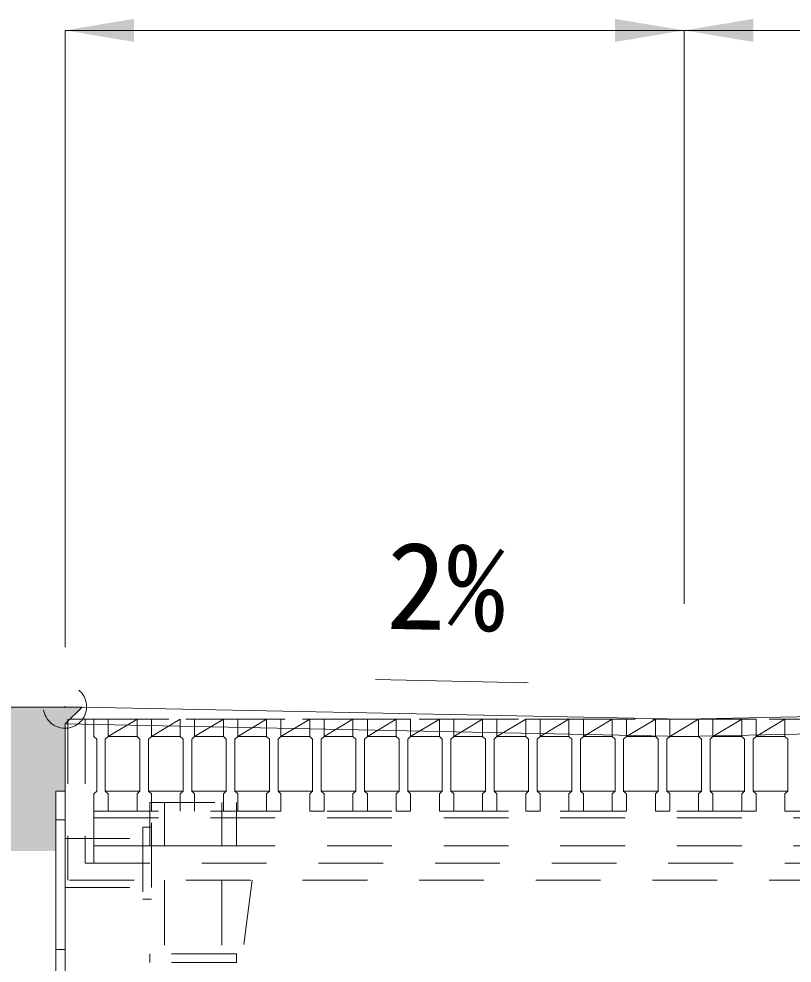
# Model space of a CAD drawing. Units: millimetres, scale not verified. Extents: x 63886 to 97934, y 3628 to 26930.
# Drawn here: x 92618.2 to 92886.7, y 21264.9 to 21592.8 of the extents above; entities that cross this region are included whole.
import ezdxf
from ezdxf.enums import TextEntityAlignment as Align

# ---------------------------------------------------------------- set-up
doc = ezdxf.new("R2010")
doc.units = ezdxf.units.MM
doc.header["$LTSCALE"] = 30
doc.header["$PDMODE"] = 32
doc.header["$PDSIZE"] = 15
doc.linetypes.add('USER1', pattern=[1.35, 0.75, -0.6])
doc.linetypes.add('USER3', pattern=[1.35, 0.75, -0.6])
for name, color, linetype, lineweight in [('0_2', 7, 'Continuous', 13), ('インサート', 3, 'USER1', 5), ('グレーチング', 7, 'Continuous', 5), ('作業エリア', 11, 'USER3', 13), ('受枠', 3, 'USER1', 5), ('寸法線', 7, 'Continuous', 9), ('引出線', 4, 'Continuous', 9), ('本体', 2, 'Continuous', 5), ('舗装・基礎', 3, 'Continuous', 13)]:
    doc.layers.add(name, color=color, linetype=linetype, lineweight=lineweight)
doc.layers.add('ハッチング_舗装', color=7, linetype='Continuous')
doc.styles.add('ＭＳ ゴシック', font='')
doc.styles.get('ＭＳ ゴシック').set_extended_font_data('MS Gothic')

# ---------------------------------------------------------------- blocks, each defined once
blk = doc.blocks.new('filled_arrow')
at = {"color": 0, "linetype": 'Continuous', "lineweight": -2}
blk.add_solid([(7.5, 1.25), (0, 0), (7.5, -1.25)], dxfattribs=at)

msp = doc.modelspace()

# ---------------------------------------------------------------- hatches: boundary and pattern name
at = {"layer": 'ハッチング_舗装'}
msp.add_hatch(color=256, dxfattribs=at).paths.add_polyline_path([(92631.02, 21303.82), (92631.02, 21324.64), (92634.22, 21324.64), (92634.22, 21347.94), (92640.22, 21353.82), (92634.22, 21353.82), (92298.22, 21353.82), (92298.22, 21303.82)])

# ---------------------------------------------------------------- linework, layer by layer
at = {"layer": '0_2', "linetype": 'USER1', "lineweight": 9}
msp.add_line((92634.22, 21314.64), (92631.02, 21314.64), dxfattribs=at)
at = {"layer": '0_2', "linetype": 'USER1', "lineweight": 5}
msp.add_line((92634.22, 21269.64), (92631.02, 21269.64), dxfattribs=at)
at = {"layer": '0_2', "lineweight": 5}
msp.add_lwpolyline([(92631.02, 21184.64), (92631.02, 21324.64), (92634.22, 21324.64), (92634.22, 21184.64)], close=True, dxfattribs=at)
at = {"layer": 'インサート'}
for p, q in [((92663.72, 21320.64), (92663.72, 21305.64)), ((92663.72, 21320.64), (92693.72, 21320.64)), ((92668.72, 21320.64), (92668.72, 21305.64)), ((92688.72, 21320.64), (92688.72, 21305.64)), ((92693.72, 21320.64), (92693.72, 21305.64)), ((92661.23, 21312.14), (92661.23, 21287.14)), ((92661.23, 21312.14), (92664.23, 21312.14)), ((92664.23, 21313.64), (92664.23, 21288.64)), ((92634.23, 21308.14), (92661.23, 21308.14)), ((92663.72, 21305.64), (92693.72, 21305.64)), ((92668.72, 21293.64), (92668.72, 21268.14)), ((92688.72, 21293.64), (92688.72, 21268.14)), ((92634.23, 21291.14), (92661.23, 21291.14)), ((92661.23, 21287.14), (92664.23, 21287.14)), ((92693.72, 21268.14), (92663.72, 21268.14)), ((92663.72, 21265.14), (92663.72, 21268.14)), ((92693.72, 21265.14), (92693.72, 21268.14)), ((92693.72, 21265.14), (92663.72, 21265.14))]:
    msp.add_line(p, q, dxfattribs=at)
at = {"layer": 'グレーチング', "linetype": 'USER1'}
for p, q in [((92994.22, 21349.64), (92644.22, 21349.64)), ((92644.22, 21349.64), (92644.22, 21343.64)), ((92644.22, 21349.64), (92649.22, 21349.64)), ((92649.22, 21349.64), (92649.22, 21343.64)), ((92649.22, 21343.64), (92659.22, 21349.64)), ((92659.22, 21349.64), (92659.22, 21343.64)), ((92664.22, 21349.64), (92664.22, 21343.64)), ((92664.22, 21343.64), (92674.22, 21349.64)), ((92674.22, 21349.64), (92674.22, 21343.64)), ((92679.22, 21349.64), (92679.22, 21343.64)), ((92679.22, 21343.64), (92689.22, 21349.64)), ((92689.22, 21349.64), (92689.22, 21343.64)), ((92694.22, 21349.64), (92694.22, 21343.64)), ((92694.22, 21343.64), (92704.22, 21349.64)), ((92704.22, 21349.64), (92704.22, 21343.64)), ((92704.22, 21349.64), (92709.22, 21349.64)), ((92709.22, 21349.64), (92709.22, 21343.64)), ((92709.22, 21343.64), (92719.22, 21349.64)), ((92719.22, 21349.64), (92724.22, 21349.64)), ((92719.22, 21349.64), (92719.22, 21343.64)), ((92724.22, 21349.64), (92724.22, 21343.64)), ((92724.22, 21343.64), (92734.22, 21349.64)), ((92734.22, 21349.64), (92734.22, 21343.64)), ((92734.22, 21349.64), (92739.22, 21349.64)), ((92739.22, 21349.64), (92739.22, 21343.64)), ((92739.22, 21343.64), (92749.22, 21349.64)), ((92749.22, 21349.64), (92754.22, 21349.64)), ((92749.22, 21349.64), (92749.22, 21343.64)), ((92754.22, 21349.64), (92754.22, 21343.64)), ((92754.22, 21343.64), (92764.22, 21349.64)), ((92764.22, 21349.64), (92769.22, 21349.64)), ((92764.22, 21349.64), (92764.22, 21343.64)), ((92769.22, 21349.64), (92769.22, 21343.64)), ((92769.22, 21343.64), (92779.22, 21349.64)), ((92779.22, 21349.64), (92784.22, 21349.64)), ((92779.22, 21349.64), (92779.22, 21343.64)), ((92784.22, 21349.64), (92784.22, 21343.64)), ((92784.22, 21343.64), (92794.22, 21349.64)), ((92794.22, 21349.64), (92799.22, 21349.64)), ((92794.22, 21349.64), (92794.22, 21343.64)), ((92799.22, 21349.64), (92799.22, 21343.64)), ((92799.22, 21343.64), (92809.22, 21349.64)), ((92809.22, 21349.64), (92814.22, 21349.64)), ((92809.22, 21349.64), (92809.22, 21343.64)), ((92814.22, 21349.64), (92814.22, 21343.64)), ((92814.22, 21343.64), (92824.22, 21349.64)), ((92824.22, 21349.64), (92829.22, 21349.64)), ((92824.22, 21349.64), (92824.22, 21343.64)), ((92829.22, 21349.64), (92829.22, 21343.64)), ((92829.22, 21343.64), (92839.22, 21349.64)), ((92839.22, 21349.64), (92844.22, 21349.64)), ((92839.22, 21349.64), (92839.22, 21343.64)), ((92844.22, 21349.64), (92844.22, 21343.64)), ((92844.22, 21343.64), (92854.22, 21349.64)), ((92854.22, 21349.64), (92859.22, 21349.64)), ((92854.22, 21349.64), (92854.22, 21343.64)), ((92859.22, 21349.64), (92859.22, 21343.64)), ((92859.22, 21343.64), (92869.22, 21349.64)), ((92869.22, 21349.64), (92874.22, 21349.64)), ((92869.22, 21349.64), (92869.22, 21343.64)), ((92874.22, 21349.64), (92874.22, 21343.64)), ((92874.22, 21343.64), (92884.22, 21349.64)), ((92884.22, 21349.64), (92889.22, 21349.64)), ((92884.22, 21349.64), (92884.22, 21343.64)), ((92644.22, 21343.64), (92645.22, 21342.64)), ((92645.22, 21342.64), (92645.22, 21324.64)), ((92649.22, 21343.64), (92648.22, 21342.64)), ((92648.22, 21342.64), (92648.22, 21324.64)), ((92649.22, 21343.64), (92659.22, 21343.64)), ((92659.22, 21343.64), (92660.22, 21342.64)), ((92660.22, 21342.64), (92660.22, 21324.64)), ((92664.22, 21343.64), (92663.22, 21342.64)), ((92663.22, 21342.64), (92663.22, 21324.64)), ((92664.22, 21343.64), (92674.22, 21343.64)), ((92674.22, 21343.64), (92675.22, 21342.64)), ((92675.22, 21342.64), (92675.22, 21324.64)), ((92679.22, 21343.64), (92678.22, 21342.64)), ((92678.22, 21342.64), (92678.22, 21324.64)), ((92679.22, 21343.64), (92689.22, 21343.64)), ((92689.22, 21343.64), (92690.22, 21342.64)), ((92690.22, 21342.64), (92690.22, 21324.64)), ((92694.22, 21343.64), (92693.22, 21342.64)), ((92693.22, 21342.64), (92693.22, 21324.64)), ((92694.22, 21343.64), (92704.22, 21343.64)), ((92704.22, 21343.64), (92705.22, 21342.64)), ((92705.22, 21342.64), (92705.22, 21324.64)), ((92709.22, 21343.64), (92708.22, 21342.64)), ((92708.22, 21342.64), (92708.22, 21324.64)), ((92709.22, 21343.64), (92719.22, 21343.64)), ((92719.22, 21343.64), (92720.22, 21342.64)), ((92720.22, 21342.64), (92720.22, 21324.64)), ((92724.22, 21343.64), (92723.22, 21342.64)), ((92723.22, 21342.64), (92723.22, 21324.64)), ((92724.22, 21343.64), (92734.22, 21343.64)), ((92734.22, 21343.64), (92735.22, 21342.64)), ((92735.22, 21342.64), (92735.22, 21324.64)), ((92739.22, 21343.64), (92738.22, 21342.64)), ((92738.22, 21342.64), (92738.22, 21324.64)), ((92739.22, 21343.64), (92749.22, 21343.64)), ((92749.22, 21343.64), (92750.22, 21342.64)), ((92750.22, 21342.64), (92750.22, 21324.64)), ((92754.22, 21343.64), (92753.22, 21342.64)), ((92753.22, 21342.64), (92753.22, 21324.64)), ((92754.22, 21343.64), (92764.22, 21343.64)), ((92764.22, 21343.64), (92765.22, 21342.64)), ((92765.22, 21342.64), (92765.22, 21324.64)), ((92769.22, 21343.64), (92768.22, 21342.64)), ((92768.22, 21342.64), (92768.22, 21324.64)), ((92769.22, 21343.64), (92779.22, 21343.64)), ((92779.22, 21343.64), (92780.22, 21342.64)), ((92780.22, 21342.64), (92780.22, 21324.64)), ((92784.22, 21343.64), (92783.22, 21342.64)), ((92783.22, 21342.64), (92783.22, 21324.64)), ((92784.22, 21343.64), (92794.22, 21343.64)), ((92794.22, 21343.64), (92795.22, 21342.64)), ((92795.22, 21342.64), (92795.22, 21324.64)), ((92799.22, 21343.64), (92798.22, 21342.64)), ((92798.22, 21342.64), (92798.22, 21324.64)), ((92799.22, 21343.64), (92809.22, 21343.64)), ((92809.22, 21343.64), (92810.22, 21342.64)), ((92810.22, 21342.64), (92810.22, 21324.64)), ((92814.22, 21343.64), (92813.22, 21342.64)), ((92813.22, 21342.64), (92813.22, 21324.64)), ((92814.22, 21343.64), (92824.22, 21343.64)), ((92824.22, 21343.64), (92825.22, 21342.64)), ((92825.22, 21342.64), (92825.22, 21324.64)), ((92829.22, 21343.64), (92828.22, 21342.64)), ((92828.22, 21342.64), (92828.22, 21324.64)), ((92829.22, 21343.64), (92839.22, 21343.64)), ((92839.22, 21343.64), (92840.22, 21342.64)), ((92840.22, 21342.64), (92840.22, 21324.64)), ((92844.22, 21343.64), (92843.22, 21342.64)), ((92843.22, 21342.64), (92843.22, 21324.64)), ((92844.22, 21343.64), (92854.22, 21343.64)), ((92854.22, 21343.64), (92855.22, 21342.64)), ((92855.22, 21342.64), (92855.22, 21324.64)), ((92859.22, 21343.64), (92858.22, 21342.64)), ((92858.22, 21342.64), (92858.22, 21324.64)), ((92859.22, 21343.64), (92869.22, 21343.64)), ((92869.22, 21343.64), (92870.22, 21342.64)), ((92870.22, 21342.64), (92870.22, 21324.64)), ((92874.22, 21343.64), (92873.22, 21342.64)), ((92873.22, 21342.64), (92873.22, 21324.64)), ((92874.22, 21343.64), (92884.22, 21343.64)), ((92884.22, 21343.64), (92885.22, 21342.64)), ((92885.22, 21342.64), (92885.22, 21324.64)), ((92644.22, 21323.64), (92645.22, 21324.64)), ((92649.22, 21323.64), (92648.22, 21324.64)), ((92648.22, 21324.64), (92660.22, 21324.64)), ((92659.22, 21323.64), (92660.22, 21324.64)), ((92664.22, 21323.64), (92663.22, 21324.64)), ((92663.22, 21324.64), (92675.22, 21324.64)), ((92674.22, 21323.64), (92675.22, 21324.64)), ((92679.22, 21323.64), (92678.22, 21324.64)), ((92678.22, 21324.64), (92690.22, 21324.64)), ((92689.22, 21323.64), (92690.22, 21324.64)), ((92694.22, 21323.64), (92693.22, 21324.64)), ((92693.22, 21324.64), (92705.22, 21324.64)), ((92704.22, 21323.64), (92705.22, 21324.64)), ((92708.22, 21324.64), (92720.22, 21324.64)), ((92709.22, 21323.64), (92708.22, 21324.64)), ((92719.22, 21323.64), (92720.22, 21324.64)), ((92724.22, 21323.64), (92723.22, 21324.64)), ((92723.22, 21324.64), (92735.22, 21324.64)), ((92734.22, 21323.64), (92735.22, 21324.64)), ((92739.22, 21323.64), (92738.22, 21324.64)), ((92738.22, 21324.64), (92750.22, 21324.64)), ((92749.22, 21323.64), (92750.22, 21324.64)), ((92754.22, 21323.64), (92753.22, 21324.64)), ((92753.22, 21324.64), (92765.22, 21324.64)), ((92764.22, 21323.64), (92765.22, 21324.64)), ((92769.22, 21323.64), (92768.22, 21324.64)), ((92768.22, 21324.64), (92780.22, 21324.64)), ((92779.22, 21323.64), (92780.22, 21324.64)), ((92784.22, 21323.64), (92783.22, 21324.64)), ((92783.22, 21324.64), (92795.22, 21324.64)), ((92794.22, 21323.64), (92795.22, 21324.64)), ((92799.22, 21323.64), (92798.22, 21324.64)), ((92798.22, 21324.64), (92810.22, 21324.64)), ((92809.22, 21323.64), (92810.22, 21324.64)), ((92814.22, 21323.64), (92813.22, 21324.64)), ((92813.22, 21324.64), (92825.22, 21324.64)), ((92824.22, 21323.64), (92825.22, 21324.64)), ((92829.22, 21323.64), (92828.22, 21324.64)), ((92828.22, 21324.64), (92840.22, 21324.64)), ((92839.22, 21323.64), (92840.22, 21324.64)), ((92844.22, 21323.64), (92843.22, 21324.64)), ((92843.22, 21324.64), (92855.22, 21324.64)), ((92854.22, 21323.64), (92855.22, 21324.64)), ((92859.22, 21323.64), (92858.22, 21324.64)), ((92858.22, 21324.64), (92870.22, 21324.64)), ((92869.22, 21323.64), (92870.22, 21324.64)), ((92874.22, 21323.64), (92873.22, 21324.64)), ((92873.22, 21324.64), (92885.22, 21324.64)), ((92884.22, 21323.64), (92885.22, 21324.64)), ((92644.22, 21317.64), (92644.22, 21323.64)), ((92649.22, 21317.64), (92649.22, 21323.64)), ((92659.22, 21317.64), (92659.22, 21323.64)), ((92664.22, 21317.64), (92664.22, 21323.64)), ((92674.22, 21317.64), (92674.22, 21323.64)), ((92679.22, 21317.64), (92679.22, 21323.64)), ((92689.22, 21317.64), (92689.22, 21323.64)), ((92694.22, 21317.64), (92694.22, 21323.64)), ((92704.22, 21317.64), (92704.22, 21323.64)), ((92709.22, 21317.64), (92709.22, 21323.64)), ((92719.22, 21317.64), (92719.22, 21323.64)), ((92724.22, 21317.64), (92724.22, 21323.64)), ((92734.22, 21317.64), (92734.22, 21323.64)), ((92739.22, 21317.64), (92739.22, 21323.64)), ((92749.22, 21317.64), (92749.22, 21323.64)), ((92754.22, 21317.64), (92754.22, 21323.64)), ((92764.22, 21317.64), (92764.22, 21323.64)), ((92769.22, 21317.64), (92769.22, 21323.64)), ((92779.22, 21317.64), (92779.22, 21323.64)), ((92784.22, 21317.64), (92784.22, 21323.64)), ((92794.22, 21317.64), (92794.22, 21323.64)), ((92799.22, 21317.64), (92799.22, 21323.64)), ((92809.22, 21317.64), (92809.22, 21323.64)), ((92814.22, 21317.64), (92814.22, 21323.64)), ((92824.22, 21317.64), (92824.22, 21323.64)), ((92829.22, 21317.64), (92829.22, 21323.64)), ((92839.22, 21317.64), (92839.22, 21323.64)), ((92844.22, 21317.64), (92844.22, 21323.64)), ((92854.22, 21317.64), (92854.22, 21323.64)), ((92859.22, 21317.64), (92859.22, 21323.64)), ((92869.22, 21317.64), (92869.22, 21323.64)), ((92874.22, 21317.64), (92874.22, 21323.64)), ((92884.22, 21317.64), (92884.22, 21323.64)), ((92644.22, 21317.64), (92649.22, 21317.64)), ((92644.22, 21317.64), (92649.22, 21317.64)), ((92649.22, 21317.64), (92645.22, 21317.64)), ((92704.22, 21317.64), (92709.22, 21317.64)), ((92719.22, 21317.64), (92724.22, 21317.64)), ((92734.22, 21317.64), (92739.22, 21317.64)), ((92749.22, 21317.64), (92754.22, 21317.64)), ((92764.22, 21317.64), (92769.22, 21317.64)), ((92779.22, 21317.64), (92784.22, 21317.64)), ((92794.22, 21317.64), (92799.22, 21317.64)), ((92809.22, 21317.64), (92814.22, 21317.64)), ((92824.22, 21317.64), (92829.22, 21317.64)), ((92839.22, 21317.64), (92844.22, 21317.64)), ((92854.22, 21317.64), (92859.22, 21317.64)), ((92869.22, 21317.64), (92874.22, 21317.64)), ((92884.22, 21317.64), (92889.22, 21317.64))]:
    msp.add_line(p, q, dxfattribs=at)
at = {"layer": '作業エリア'}
msp.add_point((92634.22, 21353.94), dxfattribs=at)
at = {"layer": '受枠', "lineweight": 9}
for p, q in [((93063.22, 21349.64), (92635.22, 21349.64)), ((92635.22, 21349.64), (92635.22, 21293.64)), ((92641.22, 21349.64), (92641.22, 21299.64)), ((92641.22, 21299.64), (93057.22, 21299.64)), ((93063.22, 21293.64), (92635.22, 21293.64))]:
    msp.add_line(p, q, dxfattribs=at)
at = {"layer": '受枠'}
for p, q in [((92644.22, 21317.64), (93054.22, 21317.64)), ((92644.22, 21317.64), (92644.22, 21299.64)), ((92644.22, 21315.34), (93054.22, 21315.34)), ((92644.22, 21305.64), (93054.22, 21305.64))]:
    msp.add_line(p, q, dxfattribs=at)
at = {"layer": '寸法線', "lineweight": 13}
for p, q in [((92634.22, 21588.81), (92849.22, 21588.81)), ((92634.22, 21374.64), (92634.22, 21588.81)), ((92849.22, 21389.64), (92849.22, 21588.81)), ((93064.22, 21588.81), (92849.22, 21588.81)), ((92849.22, 21389.64), (92849.22, 21588.81))]:
    msp.add_line(p, q, dxfattribs=at)
at = {"layer": '引出線', "lineweight": 13}
msp.add_line((92795.06, 21362.27), (92741.99, 21363.33), dxfattribs=at)
at = {"layer": '本体', "lineweight": 20}
for p, q in [((92634.22, 21347.94), (92640.22, 21353.82)), ((92640.22, 21353.82), (92849.22, 21349.64)), ((92849.22, 21349.64), (93058.22, 21353.82)), ((92634.22, 21347.94), (92634.22, 21254.64))]:
    msp.add_line(p, q, dxfattribs=at)
at = {"layer": '本体'}
for p, q in [((92634.22, 21347.94), (92849.22, 21343.64)), ((92849.22, 21343.64), (93064.22, 21347.94))]:
    msp.add_line(p, q, dxfattribs=at)
at = {"layer": '本体', "linetype": 'USER1', "lineweight": 9}
msp.add_line((92699.22, 21293.64), (92694.22, 21254.64), dxfattribs=at)
at = {"layer": '舗装・基礎'}
for q in [(92298.22, 21353.82), (92640.22, 21353.82)]:
    msp.add_line((92634.22, 21353.82), q, dxfattribs=at)

# ---------------------------------------------------------------- block references
at = {"layer": '寸法線', "lineweight": 13, "xscale": 3.2, "yscale": 3.2}
for p in [(92634.22, 21588.81), (92849.22, 21588.81)]:
    msp.add_blockref('filled_arrow', p, dxfattribs=at)
at = {"layer": '寸法線', "lineweight": 13, "xscale": 3.2, "yscale": 3.2, "rotation": 180}
msp.add_blockref('filled_arrow', (92849.22, 21588.81), dxfattribs=at)
at = {"layer": '引出線', "lineweight": 13, "xscale": 0.16, "yscale": 0.16, "rotation": 178.9}
msp.add_blockref('filled_arrow', (92795.06, 21362.27), dxfattribs=at)

# ---------------------------------------------------------------- texts
at = {"layer": '引出線', "style": 'ＭＳ ゴシック'}
msp.add_text('2%', height=30.38, rotation=358.854, dxfattribs=at).set_placement((92766.61, 21395.77), align=Align.MIDDLE_CENTER)

doc.saveas('drawing.dxf')
